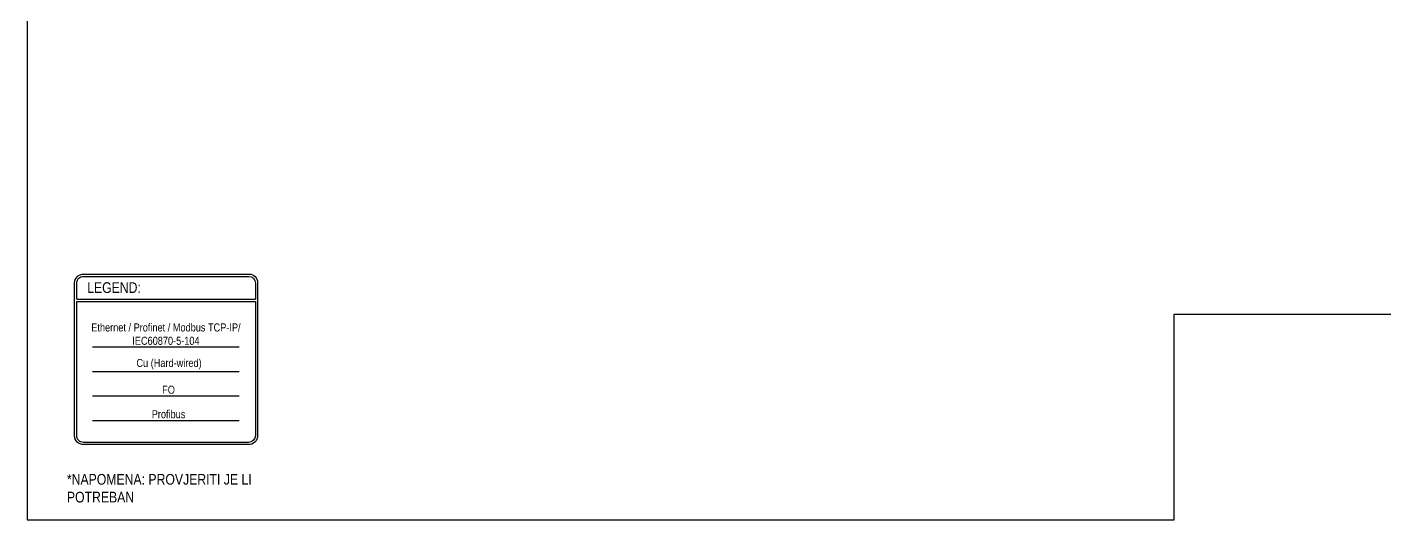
# Model space of a CAD drawing. Header units: inches. Extents: x 67248 to 85686, y -40174 to -31152.
# Drawn here: x 81006 to 84059, y -35013 to -33906 of the extents above; entities that cross this region are included whole.
import ezdxf

# ---------------------------------------------------------------- set-up
doc = ezdxf.new("R2010")
doc.units = ezdxf.units.IN
doc.header["$MEASUREMENT"] = 0
doc.layers.add('! NO PLOT !', color=7, linetype='Continuous', true_color=0xff75dd, plot=False)
doc.layers.add('SI-General', color=7, linetype='Continuous', lineweight=5)
for name, color, linetype, lineweight, true_color in [('SI-TOPOLOGY-Cu', 7, 'Continuous', 13, 0xef9206), ('SI-TOPOLOGY-Ethernet', 7, 'Continuous', 13, 0x3cf000), ('SI-TOPOLOGY-FO-mm', 7, 'Continuous', 13, 0xff4d4d), ('SI-TOPOLOGY-Profibus', 7, 'Continuous', 13, 0xf708af)]:
    doc.layers.add(name, color=color, linetype=linetype, lineweight=lineweight, true_color=true_color)
doc.styles.add('OPIS', font='ARIALN.TTF')

# ---------------------------------------------------------------- blocks, each defined once
blk = doc.blocks.new('LEGEND')
for p, q in [((5, -56.1), (406.6, -56.1)), ((5, -61.1), (406.6, -61.1))]:
    blk.add_line(p, q)
at = {"ltscale": 100}
blk.add_lwpolyline([(20, 0.1), (392.7, 0.1, -0.405988), (411.5, -18.8), (411.5, -363.2, -0.423349), (390.9, -383.2), (20, -383.2, -0.411694), (0, -363.2), (0, -19.9, -0.414214)], format="xyb", close=True, dxfattribs=at)
for points in [[(5, -56.1), (5, -19.9, -0.414214), (20, -4.9), (391.6, -4.9, -0.41295), (406.6, -19.9), (406.6, -56.1)], [(406.6, -61.1), (406.6, -363.2, -0.390218), (390.9, -378.2), (20, -378.2, -0.429818), (5, -363.2), (5, -61.1)]]:
    blk.add_lwpolyline(points, format="xyb", dxfattribs=at)
at = {"insert": (28.3, -18.2), "char_height": 20, "width": 300, "attachment_point": 1, "style": 'OPIS'}
blk.add_mtext('{\\fArial Narrow|b0|i0|c238|p34;\\H1.2x;LEGEND:}', dxfattribs=at)

msp = doc.modelspace()

# ---------------------------------------------------------------- linework, layer by layer
at = {"layer": '! NO PLOT !'}
msp.add_lwpolyline([(81006, -35013), (83586, -35013), (83586, -34551), (85686, -34551), (85686, -31929), (81006, -31929), (81006, -35013)], dxfattribs=at)
at = {"layer": 'SI-TOPOLOGY-Cu', "const_width": 3}
msp.add_lwpolyline([(81152.8, -34679.8), (81483.5, -34679.8)], dxfattribs=at)
at = {"layer": 'SI-TOPOLOGY-Ethernet', "const_width": 3}
msp.add_lwpolyline([(81152.8, -34624.8), (81483.5, -34624.8)], dxfattribs=at)
at = {"layer": 'SI-TOPOLOGY-FO-mm', "const_width": 3}
msp.add_lwpolyline([(81152.8, -34734.8), (81483.5, -34734.8)], dxfattribs=at)
at = {"layer": 'SI-TOPOLOGY-Profibus', "const_width": 3}
msp.add_lwpolyline([(81152.8, -34789.8), (81483.5, -34789.8)], dxfattribs=at)

# ---------------------------------------------------------------- block references
at = {"color": 0}
msp.add_blockref('LEGEND', (81112.7, -34460.8), dxfattribs=at)

# ---------------------------------------------------------------- texts
at = {"layer": 'SI-General', "color": 0, "style": 'OPIS'}
for s, insert, char_height, width, attachment_point in [('{\\C256;Ethernet / Profinet / Modbus TCP-IP/\\P}IEC60870-5-104', (81318.1, -34619.8), 18, 342.222, 8), ('Cu (Hard-wired)', (81325.1, -34674.8), 18, 366.797, 8), ('FO', (81324, -34729.8), 18, 370.047, 8), ('Profibus', (81324, -34784.8), 18, 370.047, 8), ('{\\C256;*NAPOMENA: PROVJERITI JE LI POTREBAN}', (81095.4, -34910), 24, 423.253, 1)]:
    msp.add_mtext(s, dxfattribs=dict(at, insert=insert, char_height=char_height, width=width, attachment_point=attachment_point))

doc.saveas('drawing.dxf')
